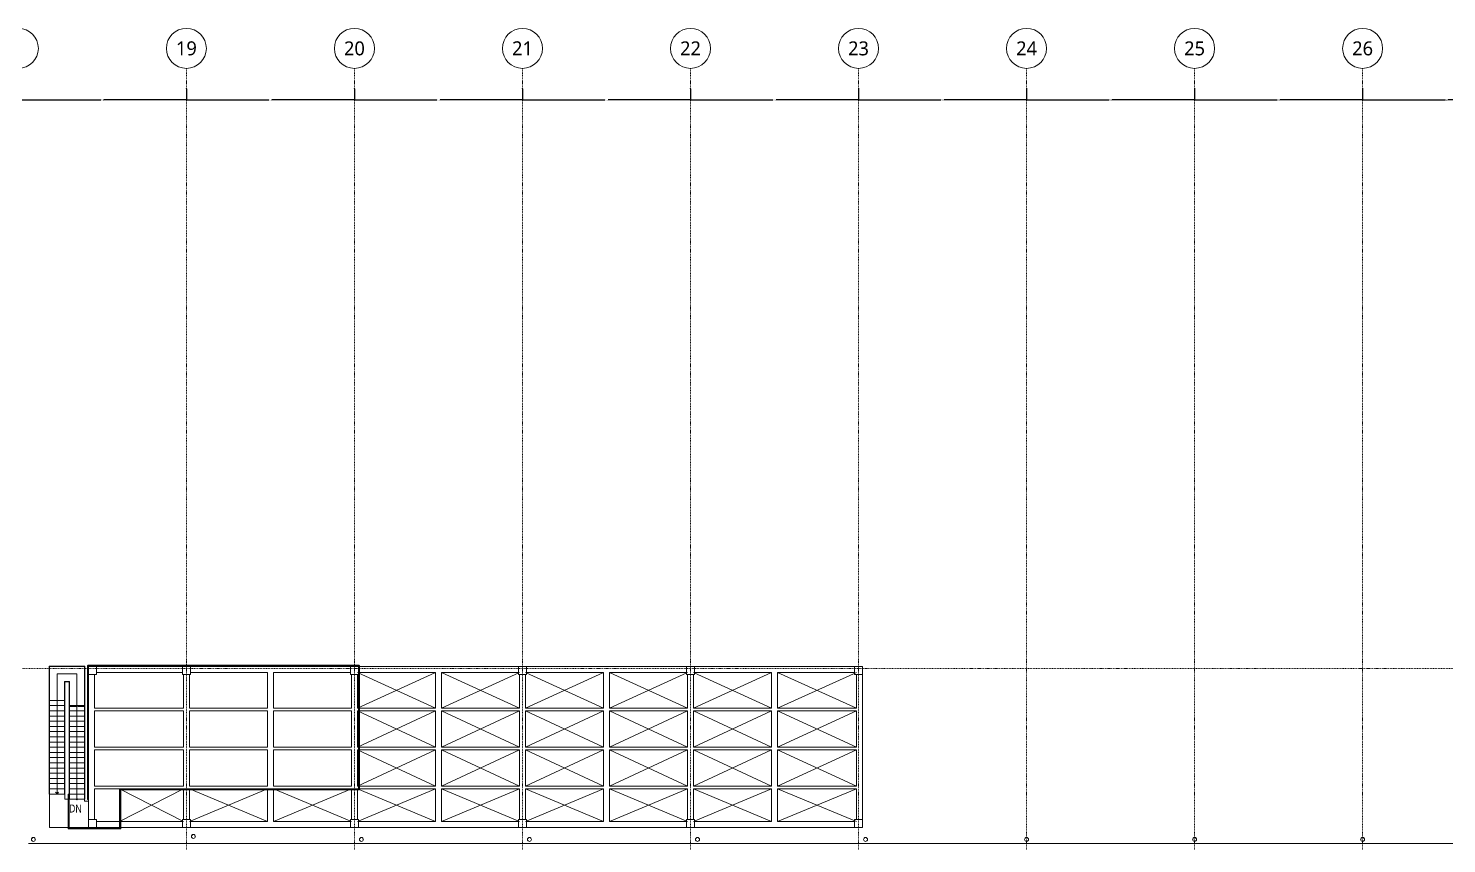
# Model space of a CAD drawing. Extents: x -32000 to 362567, y -29000 to 144214.
# Drawn here: x 151700 to 222600, y 90491 to 131250 of the extents above; entities that cross this region are included whole.
import ezdxf
from ezdxf.enums import TextEntityAlignment as Align

# ---------------------------------------------------------------- set-up
doc = ezdxf.new("R2010")
doc.units = 0
doc.header["$LTSCALE"] = 10
doc.set_wipeout_variables(frame=1)
for name, pattern in [('H12PL25$0$JJP_三點線', [0.9, 0.3, -0.15, 0, -0.15, 0, -0.15, 0, -0.15]), ('H12PL25$0$JJP_虛線(退縮線、投影線、地下室範圍、非屬本工程、圖面分區)', [0.45, 0.3, -0.15]), ('H12PL25$0$Wipeout_Contour', [1, 0, -1])]:
    doc.linetypes.add(name, pattern=pattern)
for name, color, linetype in [('H12PL25$0$A-DIM', 252, 'Continuous'), ('H12PL25$0$A-OBJE-2D', 252, 'Continuous'), ('H12PL25$0$A-OBJE-MEP', 252, 'Continuous'), ('H12PL25$0$A-RAIL', 252, 'Continuous'), ('H12PL25$0$A-STRS', 252, 'Continuous'), ('H12PL25$0$A-TEXT', 252, 'Continuous'), ('H12PL25$0$A-WALL-EX', 252, 'Continuous'), ('H12PL25$0$Hattch', 252, 'Continuous'), ('H12PL25$0$S-BEAM-SHOW', 252, 'Continuous'), ('H12PL25$0$S-COL', 252, 'Continuous'), ('H12PL25$0$S-GRID', 252, 'Continuous'), ('H12PL25$0$S-SLAB-SHOW', 252, 'Continuous')]:
    doc.layers.add(name, color=color, linetype=linetype)
doc.styles.add('H12PL25$0$dim-txt', font='isocp.shx', dxfattribs={"width": 0.7, "bigfont": 'chineset.shx'})
doc.styles.add('H12PL25$0$Standard', font='', dxfattribs={"width": 0.8})
doc.styles.get('H12PL25$0$Standard').set_extended_font_data('Microsoft JhengHei')
doc.dimstyles.new('H12PL25$0$ARCH-dim-200MM', dxfattribs={"dimscale": 200, "dimtxt": 0.3, "dimasz": 0.1, "dimexe": 0.1, "dimexo": 0.1, "dimgap": 0.05, "dimtad": 1, "dimdec": 0, "dimlfac": 10, "dimrnd": 0.5, "dimdsep": 46, "dimtxsty": 'H12PL25$0$dim-txt', "dimblk": 'H12PL25$0$_Dot', "dimcen": 2, "dimclrd": 256, "dimclre": 256, "dimclrt": 256, "dimadec": 0, "dimazin": 0, "dimtfac": 1, "dimtix": 1, "dimtmove": 2, "dimatfit": 3, "dimldrblk": 'H12PL25$0$_OBLIQUE', "dimfxl": 1, "dimtvp": 1, "dimtolj": 1, "dimarcsym": 0})

# ---------------------------------------------------------------- blocks, each defined once
blk = doc.blocks.new('*D116')
at = {"layer": 'DEFPOINTS', "color": 0, "linetype": 'Continuous', "transparency": 16777216}
for p in [(151200, 128250), (159600, 128250), (159600, 127670)]:
    blk.add_point(p, dxfattribs=at)
at = {"layer": 'H12PL25$0$A-DIM', "linetype": 'Continuous', "lineweight": -2, "transparency": 16777216}
for p, q in [((151200, 128230), (151200, 127650)), ((151220, 127670), (155321, 127670)), ((159580, 127670), (155479, 127670)), ((159600, 128230), (159600, 127650))]:
    blk.add_line(p, q, dxfattribs=at)
at = {"layer": 'H12PL25$0$A-DIM', "linetype": 'Continuous', "lineweight": 0, "transparency": 16777216, "insert": (155400, 127670), "char_height": 60, "attachment_point": 5, "style": 'H12PL25$0$dim-txt'}
blk.add_mtext('\\A1;84000', dxfattribs=at)
blk = doc.blocks.new('H12PL25$0$_Dot')
blk = doc.blocks.new('H12PL25$0$_OBLIQUE')
at = {"color": 0, "linetype": 'ByBlock', "lineweight": -2}
blk.add_line((-0.5, -0.5), (0.5, 0.5), dxfattribs=at)
blk = doc.blocks.new('*D117')
at = {"layer": 'DEFPOINTS', "color": 0, "linetype": 'Continuous', "transparency": 16777216}
for p in [(159600, 128250), (168000, 128250), (168000, 127670)]:
    blk.add_point(p, dxfattribs=at)
at = {"layer": 'H12PL25$0$A-DIM', "linetype": 'Continuous', "lineweight": -2, "transparency": 16777216}
for p, q in [((159600, 128230), (159600, 127650)), ((159620, 127670), (163721, 127670)), ((167980, 127670), (163879, 127670)), ((168000, 128230), (168000, 127650))]:
    blk.add_line(p, q, dxfattribs=at)
at = {"layer": 'H12PL25$0$A-DIM', "linetype": 'Continuous', "lineweight": 0, "transparency": 16777216, "insert": (163800, 127670), "char_height": 60, "attachment_point": 5, "style": 'H12PL25$0$dim-txt'}
blk.add_mtext('\\A1;84000', dxfattribs=at)
blk = doc.blocks.new('*D118')
at = {"layer": 'DEFPOINTS', "color": 0, "linetype": 'Continuous', "transparency": 16777216}
for p in [(168000, 128250), (176400, 128250), (176400, 127670)]:
    blk.add_point(p, dxfattribs=at)
at = {"layer": 'H12PL25$0$A-DIM', "linetype": 'Continuous', "lineweight": -2, "transparency": 16777216}
for p, q in [((168000, 128230), (168000, 127650)), ((168020, 127670), (172121, 127670)), ((176380, 127670), (172279, 127670)), ((176400, 128230), (176400, 127650))]:
    blk.add_line(p, q, dxfattribs=at)
at = {"layer": 'H12PL25$0$A-DIM', "linetype": 'Continuous', "lineweight": 0, "transparency": 16777216, "insert": (172200, 127670), "char_height": 60, "attachment_point": 5, "style": 'H12PL25$0$dim-txt'}
blk.add_mtext('\\A1;84000', dxfattribs=at)
blk = doc.blocks.new('*D119')
at = {"layer": 'DEFPOINTS', "color": 0, "linetype": 'Continuous', "transparency": 16777216}
for p in [(176400, 128250), (184800, 128250), (184800, 127670)]:
    blk.add_point(p, dxfattribs=at)
at = {"layer": 'H12PL25$0$A-DIM', "linetype": 'Continuous', "lineweight": -2, "transparency": 16777216}
for p, q in [((176400, 128230), (176400, 127650)), ((176420, 127670), (180521, 127670)), ((184780, 127670), (180679, 127670)), ((184800, 128230), (184800, 127650))]:
    blk.add_line(p, q, dxfattribs=at)
at = {"layer": 'H12PL25$0$A-DIM', "linetype": 'Continuous', "lineweight": 0, "transparency": 16777216, "insert": (180600, 127670), "char_height": 60, "attachment_point": 5, "style": 'H12PL25$0$dim-txt'}
blk.add_mtext('\\A1;84000', dxfattribs=at)
blk = doc.blocks.new('*D120')
at = {"layer": 'DEFPOINTS', "color": 0, "linetype": 'Continuous', "transparency": 16777216}
for p in [(184800, 128250), (193200, 128250), (193200, 127670)]:
    blk.add_point(p, dxfattribs=at)
at = {"layer": 'H12PL25$0$A-DIM', "linetype": 'Continuous', "lineweight": -2, "transparency": 16777216}
for p, q in [((184800, 128230), (184800, 127650)), ((184820, 127670), (188921, 127670)), ((193180, 127670), (189079, 127670)), ((193200, 128230), (193200, 127650))]:
    blk.add_line(p, q, dxfattribs=at)
at = {"layer": 'H12PL25$0$A-DIM', "linetype": 'Continuous', "lineweight": 0, "transparency": 16777216, "insert": (189000, 127670), "char_height": 60, "attachment_point": 5, "style": 'H12PL25$0$dim-txt'}
blk.add_mtext('\\A1;84000', dxfattribs=at)
blk = doc.blocks.new('*D121')
at = {"layer": 'DEFPOINTS', "color": 0, "linetype": 'Continuous', "transparency": 16777216}
for p in [(193200, 128250), (201600, 128250), (201600, 127670)]:
    blk.add_point(p, dxfattribs=at)
at = {"layer": 'H12PL25$0$A-DIM', "linetype": 'Continuous', "lineweight": -2, "transparency": 16777216}
for p, q in [((193200, 128230), (193200, 127650)), ((193220, 127670), (197321, 127670)), ((201580, 127670), (197479, 127670)), ((201600, 128230), (201600, 127650))]:
    blk.add_line(p, q, dxfattribs=at)
at = {"layer": 'H12PL25$0$A-DIM', "linetype": 'Continuous', "lineweight": 0, "transparency": 16777216, "insert": (197400, 127670), "char_height": 60, "attachment_point": 5, "style": 'H12PL25$0$dim-txt'}
blk.add_mtext('\\A1;84000', dxfattribs=at)
blk = doc.blocks.new('*D122')
at = {"layer": 'DEFPOINTS', "color": 0, "linetype": 'Continuous', "transparency": 16777216}
for p in [(201600, 128250), (210000, 128250), (210000, 127670)]:
    blk.add_point(p, dxfattribs=at)
at = {"layer": 'H12PL25$0$A-DIM', "linetype": 'Continuous', "lineweight": -2, "transparency": 16777216}
for p, q in [((201600, 128230), (201600, 127650)), ((201620, 127670), (205721, 127670)), ((209980, 127670), (205879, 127670)), ((210000, 128230), (210000, 127650))]:
    blk.add_line(p, q, dxfattribs=at)
at = {"layer": 'H12PL25$0$A-DIM', "linetype": 'Continuous', "lineweight": 0, "transparency": 16777216, "insert": (205800, 127670), "char_height": 60, "attachment_point": 5, "style": 'H12PL25$0$dim-txt'}
blk.add_mtext('\\A1;84000', dxfattribs=at)
blk = doc.blocks.new('*D123')
at = {"layer": 'DEFPOINTS', "color": 0, "linetype": 'Continuous', "transparency": 16777216}
for p in [(210000, 128250), (218400, 128250), (218400, 127670)]:
    blk.add_point(p, dxfattribs=at)
at = {"layer": 'H12PL25$0$A-DIM', "linetype": 'Continuous', "lineweight": -2, "transparency": 16777216}
for p, q in [((210000, 128230), (210000, 127650)), ((210020, 127670), (214121, 127670)), ((218380, 127670), (214279, 127670)), ((218400, 128230), (218400, 127650))]:
    blk.add_line(p, q, dxfattribs=at)
at = {"layer": 'H12PL25$0$A-DIM', "linetype": 'Continuous', "lineweight": 0, "transparency": 16777216, "insert": (214200, 127670), "char_height": 60, "attachment_point": 5, "style": 'H12PL25$0$dim-txt'}
blk.add_mtext('\\A1;84000', dxfattribs=at)
blk = doc.blocks.new('*D124')
at = {"layer": 'DEFPOINTS', "color": 0, "linetype": 'Continuous', "transparency": 16777216}
for p in [(218400, 128250), (226800, 128250), (226800, 127670)]:
    blk.add_point(p, dxfattribs=at)
at = {"layer": 'H12PL25$0$A-DIM', "linetype": 'Continuous', "lineweight": -2, "transparency": 16777216}
for p, q in [((218400, 128230), (218400, 127650)), ((218420, 127670), (222521, 127670)), ((226780, 127670), (222679, 127670)), ((226800, 128230), (226800, 127650))]:
    blk.add_line(p, q, dxfattribs=at)
at = {"layer": 'H12PL25$0$A-DIM', "linetype": 'Continuous', "lineweight": 0, "transparency": 16777216, "insert": (222600, 127670), "char_height": 60, "attachment_point": 5, "style": 'H12PL25$0$dim-txt'}
blk.add_mtext('\\A1;84000', dxfattribs=at)
blk = doc.blocks.new('H12PL25')
at = {"layer": 'H12PL25$0$A-OBJE-2D', "lineweight": 0}
for p, q in [((168150, 97262.5), (172050, 99050)), ((172050, 97262.5), (168150, 99050)), ((172350, 97262.5), (176250, 99050)), ((176250, 97262.5), (172350, 99050)), ((176550, 97262.5), (180450, 99050)), ((180450, 97262.5), (176550, 99050)), ((180750, 97262.5), (184650, 99050)), ((184650, 97262.5), (180750, 99050)), ((184950, 97262.5), (188850, 99050)), ((188850, 97262.5), (184950, 99050)), ((189150, 97262.5), (193100, 99050)), ((193100, 97262.5), (189150, 99050)), ((168150, 95312.5), (172050, 97137.5)), ((172050, 95312.5), (168150, 97137.5)), ((172350, 95312.5), (176250, 97137.5)), ((176250, 95312.5), (172350, 97137.5)), ((176550, 95312.5), (180450, 97137.5)), ((180450, 95312.5), (176550, 97137.5)), ((180750, 95312.5), (184650, 97137.5)), ((184650, 95312.5), (180750, 97137.5)), ((184950, 95312.5), (188850, 97137.5)), ((188850, 95312.5), (184950, 97137.5)), ((189150, 95312.5), (193100, 97137.5)), ((193100, 95312.5), (189150, 97137.5)), ((168150, 93362.5), (172050, 95187.5)), ((172050, 93362.5), (168150, 95187.5)), ((172350, 93362.5), (176250, 95187.5)), ((176250, 93362.5), (172350, 95187.5)), ((176550, 93362.5), (180450, 95187.5)), ((180450, 93362.5), (176550, 95187.5)), ((180750, 93362.5), (184650, 95187.5)), ((184650, 93362.5), (180750, 95187.5)), ((184950, 93362.5), (188850, 95187.5)), ((188850, 93362.5), (184950, 95187.5)), ((189150, 93362.5), (193100, 95187.5)), ((193100, 93362.5), (189150, 95187.5)), ((156260, 91600), (159450, 93237.5)), ((159450, 91600), (156260, 93237.5)), ((159750, 91600), (163650, 93237.5)), ((163650, 91600), (159750, 93237.5)), ((163950, 91600), (167850, 93237.5)), ((167850, 91600), (163950, 93237.5)), ((168150, 91600), (172050, 93237.5)), ((172050, 91600), (168150, 93237.5)), ((172350, 91600), (176250, 93237.5)), ((176250, 91600), (172350, 93237.5)), ((176550, 91600), (180450, 93237.5)), ((180450, 91600), (176550, 93237.5)), ((180750, 91600), (184650, 93237.5)), ((184650, 91600), (180750, 93237.5)), ((184950, 91600), (188850, 93237.5)), ((188850, 91600), (184950, 93237.5)), ((189150, 91600), (193100, 93237.5)), ((193100, 91600), (189150, 93237.5))]:
    blk.add_line(p, q, dxfattribs=at)
at = {"layer": 'H12PL25$0$A-OBJE-MEP', "lineweight": 0, "flags": 128}
for points in [[(152045, 90700, 1), (151855, 90700, 1)], [(160045, 90850, 1), (159855, 90850, 1)], [(168445, 90700, 1), (168255, 90700, 1)], [(176845, 90700, 1), (176655, 90700, 1)], [(185245, 90700, 1), (185055, 90700, 1)], [(193645, 90700, 1), (193455, 90700, 1)], [(201695, 90700, 1), (201505, 90700, 1)], [(210095, 90700, 1), (209905, 90700, 1)], [(218495, 90700, 1), (218305, 90700, 1)]]:
    blk.add_lwpolyline(points, format="xyb", close=True, dxfattribs=at)
at = {"layer": 'H12PL25$0$A-OBJE-MEP', "lineweight": 0}
for centre in [(151950, 90700), (159950, 90850), (168350, 90700), (176750, 90700), (185150, 90700), (193550, 90700), (201600, 90700), (210000, 90700), (218400, 90700)]:
    blk.add_circle(centre, 100, dxfattribs=at)
at = {"layer": 'H12PL25$0$A-RAIL', "lineweight": 0}
for p, q in [((154757, 99390), (154723, 99390)), ((154740, 99407), (154740, 99373)), ((155657, 99390), (155623, 99390)), ((155640, 99407), (155640, 99373)), ((156557, 99390), (156523, 99390)), ((156540, 99407), (156540, 99373)), ((157457, 99390), (157423, 99390)), ((157440, 99407), (157440, 99373)), ((158357, 99390), (158323, 99390)), ((158340, 99407), (158340, 99373)), ((159257, 99390), (159223, 99390)), ((159240, 99407), (159240, 99373)), ((160157, 99390), (160123, 99390)), ((160140, 99407), (160140, 99373)), ((161057, 99390), (161023, 99390)), ((161040, 99407), (161040, 99373)), ((161957, 99390), (161923, 99390)), ((161940, 99407), (161940, 99373)), ((162857, 99390), (162823, 99390)), ((162840, 99407), (162840, 99373)), ((163757, 99390), (163723, 99390)), ((163740, 99407), (163740, 99373)), ((164657, 99390), (164623, 99390)), ((164640, 99407), (164640, 99373)), ((165557, 99390), (165523, 99390)), ((165540, 99407), (165540, 99373)), ((166457, 99390), (166423, 99390)), ((166440, 99407), (166440, 99373)), ((167357, 99390), (167323, 99390)), ((167340, 99407), (167340, 99373)), ((154653, 98552.5), (154687, 98552.5)), ((154670, 98569.5), (154670, 98535.5)), ((168257, 98597.5), (168223, 98597.5)), ((168240, 98580.5), (168240, 98614.5)), ((154653, 97715), (154687, 97715)), ((154670, 97732), (154670, 97698)), ((168257, 97697.5), (168223, 97697.5)), ((168240, 97680.5), (168240, 97714.5)), ((154653, 96877.5), (154687, 96877.5)), ((154670, 96894.5), (154670, 96860.5)), ((168257, 96797.5), (168223, 96797.5)), ((168240, 96780.5), (168240, 96814.5)), ((154653, 96040), (154687, 96040)), ((154670, 96057), (154670, 96023)), ((168257, 95897.5), (168223, 95897.5)), ((168240, 95880.5), (168240, 95914.5)), ((154653, 95202.5), (154687, 95202.5)), ((154670, 95219.5), (154670, 95185.5)), ((168240, 94980.5), (168240, 95014.5)), ((154653, 94365), (154687, 94365)), ((154670, 94382), (154670, 94348)), ((168257, 94997.5), (168223, 94997.5)), ((168257, 94097.5), (168223, 94097.5)), ((168240, 94080.5), (168240, 94114.5)), ((154653, 93527.5), (154687, 93527.5)), ((154670, 93544.5), (154670, 93510.5)), ((156321.35, 93197.5), (156278.65, 93197.5)), ((156278.65, 93197.5), (156278.65, 91281.35)), ((156320, 93187.5), (156280, 93187.5)), ((156280, 93187.5), (156280, 91280)), ((156317, 93060), (156283, 93060)), ((156300, 93043), (156300, 93077)), ((156320, 91240), (156320, 93187.5)), ((156321.35, 91238.65), (156321.35, 93197.5)), ((156557, 93197.5), (156523, 93197.5)), ((156540, 93214.5), (156540, 93180.5)), ((157457, 93197.5), (157423, 93197.5)), ((157440, 93214.5), (157440, 93180.5)), ((158357, 93197.5), (158323, 93197.5)), ((158340, 93214.5), (158340, 93180.5)), ((159257, 93197.5), (159223, 93197.5)), ((159240, 93214.5), (159240, 93180.5)), ((160157, 93197.5), (160123, 93197.5)), ((160140, 93214.5), (160140, 93180.5)), ((161057, 93197.5), (161023, 93197.5)), ((161040, 93214.5), (161040, 93180.5)), ((161957, 93197.5), (161923, 93197.5)), ((161940, 93214.5), (161940, 93180.5)), ((162857, 93197.5), (162823, 93197.5)), ((162840, 93214.5), (162840, 93180.5)), ((163757, 93197.5), (163723, 93197.5)), ((163740, 93214.5), (163740, 93180.5)), ((164657, 93197.5), (164623, 93197.5)), ((164640, 93214.5), (164640, 93180.5)), ((165557, 93197.5), (165523, 93197.5)), ((165540, 93214.5), (165540, 93180.5)), ((166457, 93197.5), (166423, 93197.5)), ((166440, 93214.5), (166440, 93180.5)), ((167357, 93197.5), (167323, 93197.5)), ((167340, 93214.5), (167340, 93180.5)), ((156300, 92143), (156300, 92177)), ((156317, 92160), (156283, 92160)), ((154587, 91260), (154621, 91260)), ((154604, 91243), (154604, 91277)), ((155487, 91260), (155521, 91260)), ((155504, 91243), (155504, 91277))]:
    blk.add_line(p, q, dxfattribs=at)
at = {"layer": 'H12PL25$0$A-RAIL', "lineweight": 0, "flags": 128}
for points in [[(154648.65, 92690), (154691.35, 92690), (154691.35, 99390), (154648.65, 99390)], [(154650, 92700), (154690, 92700), (154690, 99380), (154650, 99380)], [(154670, 99411.35), (154670, 99368.65), (168240, 99368.65), (168240, 99411.35)], [(154680, 99410), (154680, 99370), (168230, 99370), (168230, 99410)], [(168261.35, 99390), (168218.65, 99390), (168218.65, 93197.5), (168261.35, 93197.5)], [(168260, 99380), (168220, 99380), (168220, 93207.5), (168260, 93207.5)], [(156300, 93218.85), (156300, 93176.15), (168240, 93176.15), (168240, 93218.85)], [(156310, 93217.5), (156310, 93177.5), (168230, 93177.5), (168230, 93217.5)]]:
    blk.add_lwpolyline(points, close=True, dxfattribs=at)
at = {"layer": 'H12PL25$0$A-STRS', "lineweight": 0}
for p, q in [((154518, 99366), (152748, 99366)), ((152748, 99366), (152748, 97650)), ((152764, 97650), (152764, 99350)), ((152764, 99350), (154502, 99350)), ((154502, 99350), (152764, 99350)), ((152764, 99350), (152764, 97650)), ((154502, 99350), (152764, 99350)), ((152764, 99350), (152764, 97650)), ((154502, 99350), (154502, 97390)), ((154502, 97390), (154502, 99350)), ((154502, 97390), (154502, 99350)), ((154518, 97390), (154518, 99366)), ((153139, 97650), (153139, 98975)), ((153139, 98975), (154127, 98975)), ((153752, 98600), (153514, 98600)), ((153514, 98600), (153514, 97650)), ((153514, 97650), (153514, 98600)), ((153514, 98600), (153752, 98600)), ((153514, 97650), (153514, 98600)), ((153514, 98600), (153752, 98600)), ((153530, 97650), (153530, 98584)), ((153530, 98584), (153736, 98584)), ((153736, 98584), (153736, 97390)), ((153752, 97390), (153752, 98600)), ((153752, 98600), (153752, 97390)), ((153752, 98600), (153752, 97390)), ((154127, 98975), (154127, 97390)), ((152764, 97650), (152748, 97650)), ((152748, 97650), (152764, 97650)), ((152764, 97650), (153514, 97650)), ((152764, 97650), (153514, 97650)), ((153514, 97650), (152764, 97650)), ((152764, 97650), (152764, 97390)), ((152764, 97650), (153514, 97650)), ((152764, 97390), (153514, 97390)), ((153514, 97390), (152764, 97390)), ((152764, 97390), (152764, 97130)), ((152764, 97390), (153514, 97390)), ((153530, 97650), (153514, 97650)), ((153514, 97650), (153530, 97650)), ((153514, 97390), (153514, 97650)), ((153514, 97130), (153514, 97390)), ((153736, 97390), (153752, 97390)), ((153752, 97390), (153736, 97390)), ((154502, 97390), (153752, 97390)), ((154502, 97390), (153752, 97390)), ((153752, 97390), (154502, 97390)), ((154502, 97390), (153752, 97390)), ((153752, 97390), (153752, 97130)), ((154127, 97390), (154127, 92970)), ((154502, 97390), (154518, 97390)), ((154502, 97390), (154502, 92710)), ((154518, 97390), (154502, 97390)), ((154502, 92710), (154502, 97390)), ((154502, 97130), (154502, 97390)), ((154518, 92710), (154518, 97390)), ((152764, 97130), (153514, 97130)), ((153514, 97130), (152764, 97130)), ((152764, 97130), (152764, 96870)), ((152764, 97130), (153514, 97130)), ((152764, 96870), (153514, 96870)), ((153514, 96870), (152764, 96870)), ((152764, 96870), (152764, 96610)), ((152764, 96870), (153514, 96870)), ((152764, 96610), (153514, 96610)), ((153514, 96610), (152764, 96610)), ((152764, 96610), (152764, 96350)), ((152764, 96610), (153514, 96610)), ((153514, 96870), (153514, 97130)), ((153514, 96610), (153514, 96870)), ((153514, 96350), (153514, 96610)), ((154502, 97130), (153752, 97130)), ((153752, 97130), (154502, 97130)), ((154502, 97130), (153752, 97130)), ((153752, 97130), (153752, 96870)), ((154502, 96870), (153752, 96870)), ((153752, 96870), (154502, 96870)), ((154502, 96870), (153752, 96870)), ((153752, 96870), (153752, 96610)), ((154502, 96610), (153752, 96610)), ((153752, 96610), (154502, 96610)), ((154502, 96610), (153752, 96610)), ((153752, 96610), (153752, 96350)), ((154502, 96870), (154502, 97130)), ((154502, 96610), (154502, 96870)), ((154502, 96350), (154502, 96610)), ((152764, 96350), (153514, 96350)), ((153514, 96350), (152764, 96350)), ((152764, 96350), (152764, 96090)), ((152764, 96350), (153514, 96350)), ((152764, 96090), (153514, 96090)), ((153514, 96090), (152764, 96090)), ((152764, 96090), (152764, 95830)), ((152764, 96090), (153514, 96090)), ((152764, 95830), (153514, 95830)), ((153514, 95830), (152764, 95830)), ((152764, 95830), (152764, 95570)), ((152764, 95830), (153514, 95830)), ((153514, 96090), (153514, 96350)), ((153514, 95830), (153514, 96090)), ((153514, 95570), (153514, 95830)), ((154502, 96350), (153752, 96350)), ((153752, 96350), (154502, 96350)), ((154502, 96350), (153752, 96350)), ((153752, 96350), (153752, 96090)), ((154502, 96090), (153752, 96090)), ((153752, 96090), (154502, 96090)), ((154502, 96090), (153752, 96090)), ((153752, 96090), (153752, 95830)), ((154502, 95830), (153752, 95830)), ((153752, 95830), (154502, 95830)), ((154502, 95830), (153752, 95830)), ((153752, 95830), (153752, 95570)), ((154502, 96090), (154502, 96350)), ((154502, 95830), (154502, 96090)), ((154502, 95570), (154502, 95830)), ((152764, 95570), (153514, 95570)), ((153514, 95570), (152764, 95570)), ((152764, 95570), (152764, 95310)), ((152764, 95570), (153514, 95570)), ((152764, 95310), (153514, 95310)), ((153514, 95310), (152764, 95310)), ((152764, 95310), (152764, 95050)), ((152764, 95310), (153514, 95310)), ((152764, 95050), (153514, 95050)), ((153514, 95050), (152764, 95050)), ((152764, 95050), (152764, 94790)), ((152764, 95050), (153514, 95050)), ((153514, 95310), (153514, 95570)), ((153514, 95050), (153514, 95310)), ((153514, 94790), (153514, 95050)), ((154502, 95570), (153752, 95570)), ((153752, 95570), (154502, 95570)), ((154502, 95570), (153752, 95570)), ((153752, 95570), (153752, 95310)), ((154502, 95310), (153752, 95310)), ((153752, 95310), (154502, 95310)), ((154502, 95310), (153752, 95310)), ((153752, 95310), (153752, 95050)), ((154502, 95050), (153752, 95050)), ((153752, 95050), (154502, 95050)), ((154502, 95050), (153752, 95050)), ((153752, 95050), (153752, 94790)), ((154502, 95310), (154502, 95570)), ((154502, 95050), (154502, 95310)), ((154502, 94790), (154502, 95050)), ((152764, 94790), (153514, 94790)), ((153514, 94790), (152764, 94790)), ((152764, 94790), (152764, 94530)), ((152764, 94790), (153514, 94790)), ((152764, 94530), (153514, 94530)), ((153514, 94530), (152764, 94530)), ((152764, 94530), (152764, 94270)), ((152764, 94530), (153514, 94530)), ((153514, 94530), (153514, 94790)), ((153514, 94270), (153514, 94530)), ((154502, 94790), (153752, 94790)), ((153752, 94790), (154502, 94790)), ((154502, 94790), (153752, 94790)), ((153752, 94790), (153752, 94530)), ((154502, 94530), (153752, 94530)), ((153752, 94530), (154502, 94530)), ((154502, 94530), (153752, 94530)), ((153752, 94530), (153752, 94270)), ((154502, 94530), (154502, 94790)), ((154502, 94270), (154502, 94530)), ((152764, 94270), (153514, 94270)), ((153514, 94270), (152764, 94270)), ((152764, 94270), (152764, 94010)), ((152764, 94270), (153514, 94270)), ((152764, 94010), (153514, 94010)), ((153514, 94010), (152764, 94010)), ((152764, 94010), (152764, 93750)), ((152764, 94010), (153514, 94010)), ((152764, 93750), (153514, 93750)), ((153514, 93750), (152764, 93750)), ((152764, 93750), (152764, 93490)), ((152764, 93750), (153514, 93750)), ((153514, 94010), (153514, 94270)), ((153514, 93750), (153514, 94010)), ((153514, 93490), (153514, 93750)), ((154502, 94270), (153752, 94270)), ((153752, 94270), (154502, 94270)), ((154502, 94270), (153752, 94270)), ((153752, 94270), (153752, 94010)), ((154502, 94010), (153752, 94010)), ((153752, 94010), (154502, 94010)), ((154502, 94010), (153752, 94010)), ((153752, 94010), (153752, 93750)), ((154502, 93750), (153752, 93750)), ((153752, 93750), (154502, 93750)), ((154502, 93750), (153752, 93750)), ((153752, 93750), (153752, 93490)), ((154502, 94010), (154502, 94270)), ((154502, 93750), (154502, 94010)), ((154502, 93490), (154502, 93750)), ((152764, 93490), (153514, 93490)), ((153514, 93490), (152764, 93490)), ((152764, 93490), (153514, 93490)), ((154502, 93490), (153752, 93490)), ((153752, 93490), (154502, 93490)), ((154502, 93490), (153752, 93490)), ((154127, 92970), (154127, 92710)), ((154502, 93230), (154502, 93490)), ((154502, 92970), (154502, 93230)), ((154502, 92710), (154502, 92970)), ((154502, 92710), (154518, 92710))]:
    blk.add_line(p, q, dxfattribs=at)
at = {"layer": 'H12PL25$0$A-STRS', "linetype": 'H12PL25$0$JJP_虛線(退縮線、投影線、地下室範圍、非屬本工程、圖面分區)', "lineweight": 0}
blk.add_line((154502, 97340), (153752, 97340), dxfattribs=at)
at = {"layer": 'H12PL25$0$A-STRS', "lineweight": 0, "flags": 128}
blk.add_lwpolyline([(154152, 92710, 1), (154102, 92710, 1)], format="xyb", close=True, dxfattribs=at)
at = {"layer": 'H12PL25$0$A-WALL-EX', "lineweight": 0, "flags": 128}
for points in [[(237400, 90500), (151700, 90500)], [(151700, 90500), (237360, 90500)], [(151700, 90500), (243600, 90500)], [(151700, 90500), (243600, 90500)]]:
    blk.add_lwpolyline(points, dxfattribs=at)
at = {"layer": 'H12PL25$0$S-BEAM-SHOW', "lineweight": 0, "flags": 128}
for points in [[(155110, 99350), (159400, 99350)], [(155110, 99050), (155110, 99350)], [(159400, 99350), (159400, 99050)], [(159800, 99350), (167800, 99350)], [(159800, 99050), (159800, 99350)], [(167800, 99350), (167800, 99050)], [(168200, 99350), (176200, 99350)], [(168200, 99050), (168200, 99350)], [(176200, 99350), (176200, 99050)], [(176600, 99350), (184600, 99350)], [(176600, 99050), (176600, 99350)], [(184600, 99350), (184600, 99050)], [(185000, 99350), (193000, 99350)], [(185000, 99050), (185000, 99350)], [(193000, 99350), (193000, 99050)], [(154710, 98950), (155010, 98950)], [(154710, 98950), (154710, 91700)], [(155010, 98950), (155010, 97262.5)], [(155110, 99050), (159400, 99050)], [(159450, 98950), (159750, 98950)], [(159450, 98950), (159450, 97262.5)], [(159750, 98950), (159750, 97262.5)], [(159800, 99050), (163650, 99050)], [(163650, 99050), (163650, 97262.5)], [(163950, 99050), (167800, 99050)], [(163950, 99050), (163950, 97262.5)], [(167850, 98950), (168150, 98950)], [(167850, 98950), (167850, 97262.5)], [(168150, 98950), (168150, 97262.5)], [(168200, 99050), (172050, 99050)], [(172050, 99050), (172050, 97262.5)], [(172350, 99050), (176200, 99050)], [(172350, 99050), (172350, 97262.5)], [(176250, 98950), (176550, 98950)], [(176250, 98950), (176250, 97262.5)], [(176550, 98950), (176550, 97262.5)], [(176600, 99050), (180450, 99050)], [(180450, 99050), (180450, 97262.5)], [(180750, 99050), (184600, 99050)], [(180750, 99050), (180750, 97262.5)], [(184650, 98950), (184950, 98950)], [(184650, 98950), (184650, 97262.5)], [(184950, 98950), (184950, 97262.5)], [(185000, 99050), (188850, 99050)], [(188850, 99050), (188850, 97262.5)], [(189150, 99050), (193000, 99050)], [(189150, 99050), (189150, 97262.5)], [(193100, 98950), (193400, 98950)], [(193100, 98950), (193100, 97262.5)], [(193400, 98950), (193400, 91700)], [(155010, 97262.5), (159450, 97262.5)], [(155010, 97137.5), (155010, 95312.5)], [(155010, 97137.5), (159450, 97137.5)], [(159450, 97137.5), (159450, 95312.5)], [(159750, 97262.5), (163650, 97262.5)], [(159750, 97137.5), (159750, 95312.5)], [(159750, 97137.5), (163650, 97137.5)], [(163650, 97137.5), (163650, 95312.5)], [(163950, 97262.5), (167850, 97262.5)], [(163950, 97137.5), (163950, 95312.5)], [(163950, 97137.5), (167850, 97137.5)], [(167850, 97137.5), (167850, 95312.5)], [(168150, 97262.5), (172050, 97262.5)], [(168150, 97137.5), (168150, 95312.5)], [(168150, 97137.5), (172050, 97137.5)], [(172050, 97137.5), (172050, 95312.5)], [(172350, 97262.5), (176250, 97262.5)], [(172350, 97137.5), (172350, 95312.5)], [(172350, 97137.5), (176250, 97137.5)], [(176250, 97137.5), (176250, 95312.5)], [(176550, 97262.5), (180450, 97262.5)], [(176550, 97137.5), (176550, 95312.5)], [(176550, 97137.5), (180450, 97137.5)], [(180450, 97137.5), (180450, 95312.5)], [(180750, 97262.5), (184650, 97262.5)], [(180750, 97137.5), (184650, 97137.5)], [(180750, 97137.5), (180750, 95312.5)], [(184650, 97137.5), (184650, 95312.5)], [(184950, 97262.5), (188850, 97262.5)], [(184950, 97137.5), (184950, 95312.5)], [(184950, 97137.5), (188850, 97137.5)], [(188850, 97137.5), (188850, 95312.5)], [(189150, 97262.5), (193100, 97262.5)], [(189150, 97137.5), (193100, 97137.5)], [(189150, 97137.5), (189150, 95312.5)], [(193100, 97137.5), (193100, 95312.5)], [(155010, 95312.5), (159450, 95312.5)], [(155010, 95187.5), (155010, 93362.5)], [(155010, 95187.5), (159450, 95187.5)], [(159450, 95187.5), (159450, 93362.5)], [(159750, 95312.5), (163650, 95312.5)], [(159750, 95187.5), (159750, 93362.5)], [(159750, 95187.5), (163650, 95187.5)], [(163650, 95187.5), (163650, 93362.5)], [(163950, 95312.5), (167850, 95312.5)], [(163950, 95187.5), (163950, 93362.5)], [(163950, 95187.5), (167850, 95187.5)], [(167850, 95187.5), (167850, 93362.5)], [(168150, 95312.5), (172050, 95312.5)], [(168150, 95187.5), (168150, 93362.5)], [(168150, 95187.5), (172050, 95187.5)], [(172050, 95187.5), (172050, 93362.5)], [(172350, 95312.5), (176250, 95312.5)], [(172350, 95187.5), (172350, 93362.5)], [(172350, 95187.5), (176250, 95187.5)], [(176250, 95187.5), (176250, 93362.5)], [(176550, 95312.5), (180450, 95312.5)], [(176550, 95187.5), (176550, 93362.5)], [(176550, 95187.5), (180450, 95187.5)], [(180450, 95187.5), (180450, 93362.5)], [(180750, 95312.5), (184650, 95312.5)], [(180750, 95187.5), (184650, 95187.5)], [(180750, 95187.5), (180750, 93362.5)], [(184650, 95187.5), (184650, 93362.5)], [(184950, 95312.5), (188850, 95312.5)], [(184950, 95187.5), (184950, 93362.5)], [(184950, 95187.5), (188850, 95187.5)], [(188850, 95187.5), (188850, 93362.5)], [(189150, 95312.5), (193100, 95312.5)], [(189150, 95187.5), (193100, 95187.5)], [(189150, 95187.5), (189150, 93362.5)], [(193100, 95187.5), (193100, 93362.5)], [(155010, 93362.5), (159450, 93362.5)], [(155010, 93237.5), (155010, 91700)], [(155010, 93237.5), (159450, 93237.5)], [(159450, 93237.5), (159450, 91700)], [(159750, 93362.5), (163650, 93362.5)], [(159750, 93237.5), (159750, 91700)], [(159750, 93237.5), (163650, 93237.5)], [(163650, 93237.5), (163650, 91600)], [(163950, 93362.5), (167850, 93362.5)], [(163950, 93237.5), (163950, 91600)], [(163950, 93237.5), (167850, 93237.5)], [(167850, 93237.5), (167850, 91700)], [(168150, 93362.5), (172050, 93362.5)], [(168150, 93237.5), (168150, 91700)], [(168150, 93237.5), (172050, 93237.5)], [(172050, 93237.5), (172050, 91600)], [(172350, 93362.5), (176250, 93362.5)], [(172350, 93237.5), (172350, 91600)], [(172350, 93237.5), (176250, 93237.5)], [(176250, 93237.5), (176250, 91700)], [(176550, 93362.5), (180450, 93362.5)], [(176550, 93237.5), (176550, 91700)], [(176550, 93237.5), (180450, 93237.5)], [(180450, 93237.5), (180450, 91600)], [(180750, 93362.5), (184650, 93362.5)], [(180750, 93237.5), (184650, 93237.5)], [(180750, 93237.5), (180750, 91600)], [(184650, 93237.5), (184650, 91700)], [(184950, 93362.5), (188850, 93362.5)], [(184950, 93237.5), (184950, 91700)], [(184950, 93237.5), (188850, 93237.5)], [(188850, 93237.5), (188850, 91600)], [(189150, 93362.5), (193100, 93362.5)], [(189150, 93237.5), (193100, 93237.5)], [(189150, 93237.5), (189150, 91600)], [(193100, 93237.5), (193100, 91700)], [(155010, 91700), (154710, 91700)], [(155110, 91600), (159400, 91600)], [(155110, 91300), (155110, 91600)], [(159400, 91600), (159400, 91300)], [(159750, 91700), (159450, 91700)], [(159800, 91600), (163650, 91600)], [(159800, 91300), (159800, 91600)], [(163950, 91600), (167800, 91600)], [(167800, 91600), (167800, 91300)], [(168150, 91700), (167850, 91700)], [(168200, 91600), (172050, 91600)], [(168200, 91300), (168200, 91600)], [(172350, 91600), (176200, 91600)], [(176200, 91600), (176200, 91300)], [(176550, 91700), (176250, 91700)], [(176600, 91600), (180450, 91600)], [(176600, 91300), (176600, 91600)], [(180750, 91600), (184600, 91600)], [(184600, 91600), (184600, 91300)], [(184950, 91700), (184650, 91700)], [(185000, 91600), (188850, 91600)], [(185000, 91300), (185000, 91600)], [(189150, 91600), (193000, 91600)], [(193000, 91600), (193000, 91300)], [(193400, 91700), (193100, 91700)], [(155110, 91300), (159400, 91300)], [(159800, 91300), (167800, 91300)], [(168200, 91300), (176200, 91300)], [(176600, 91300), (184600, 91300)], [(185000, 91300), (193000, 91300)]]:
    blk.add_lwpolyline(points, dxfattribs=at)
at = {"layer": 'H12PL25$0$S-COL', "lineweight": 0, "flags": 128}
for points in [[(154710, 98950), (155110, 98950), (155110, 99350), (154710, 99350)], [(159400, 98950), (159800, 98950), (159800, 99350), (159400, 99350)], [(167800, 98950), (168200, 98950), (168200, 99350), (167800, 99350)], [(176200, 98950), (176600, 98950), (176600, 99350), (176200, 99350)], [(184600, 98950), (185000, 98950), (185000, 99350), (184600, 99350)], [(193000, 98950), (193400, 98950), (193400, 99350), (193000, 99350)], [(154710, 91300), (155110, 91300), (155110, 91700), (154710, 91700)], [(159400, 91300), (159800, 91300), (159800, 91700), (159400, 91700)], [(167800, 91300), (168200, 91300), (168200, 91700), (167800, 91700)], [(176200, 91300), (176600, 91300), (176600, 91700), (176200, 91700)], [(184600, 91300), (185000, 91300), (185000, 91700), (184600, 91700)], [(193000, 91300), (193400, 91300), (193400, 91700), (193000, 91700)]]:
    blk.add_lwpolyline(points, close=True, dxfattribs=at)
at = {"layer": 'H12PL25$0$S-GRID', "linetype": 'H12PL25$0$JJP_三點線', "lineweight": 0}
for p, q in [((159600, 128250), (159600, 129250)), ((168000, 128250), (168000, 129250)), ((176400, 128250), (176400, 129250)), ((184800, 128250), (184800, 129250)), ((193200, 128250), (193200, 129250)), ((201600, 128250), (201600, 129250)), ((210000, 128250), (210000, 129250)), ((218400, 128250), (218400, 129250)), ((159600, 128250), (159600, -28000)), ((168000, 128250), (168000, -28000)), ((176400, 128250), (176400, -28000)), ((184800, 128250), (184800, -28000)), ((193200, 128250), (193200, -28000)), ((201600, 128250), (201600, -28000)), ((210000, 128250), (210000, -28000)), ((218400, 128250), (218400, -28000)), ((-29000, 99250), (289600, 99250))]:
    blk.add_line(p, q, dxfattribs=at)
at = {"layer": 'H12PL25$0$S-GRID', "lineweight": 0}
for centre in [(151200, 130250), (159600, 130250), (168000, 130250), (176400, 130250), (184800, 130250), (193200, 130250), (201600, 130250), (210000, 130250), (218400, 130250)]:
    blk.add_circle(centre, 1000, dxfattribs=at)
at = {"layer": 'H12PL25$0$S-GRID', "linetype": 'H12PL25$0$JJP_三點線', "lineweight": 0}
for p in [(159600, 128250), (159600, 128250), (168000, 128250), (168000, 128250), (176400, 128250), (176400, 128250), (184800, 128250), (184800, 128250), (193200, 128250), (193200, 128250), (201600, 128250), (201600, 128250), (210000, 128250), (210000, 128250), (218400, 128250), (218400, 128250)]:
    blk.add_point(p, dxfattribs=at)
at = {"layer": 'H12PL25$0$S-GRID', "style": 'H12PL25$0$Standard'}
for s, p in [('19', (159600, 130602.36)), ('20', (168000, 130600)), ('21', (176400, 130602.36)), ('22', (184800, 130600)), ('23', (193200, 130600)), ('24', (201600, 130600)), ('25', (210000, 130600)), ('26', (218400, 130600))]:
    blk.add_text(s, height=700, dxfattribs=at).set_placement(p, align=Align.TOP_CENTER)
at = {"layer": 'H12PL25$0$A-DIM', "linetype": 'Continuous', "lineweight": 0}
for base, p1, p2, picture, middle in [((159600, 127670), (151200, 128250), (159600, 128250), '*D116', (155400, 127670)), ((168000, 127670), (159600, 128250), (168000, 128250), '*D117', (163800, 127670)), ((176400, 127670), (168000, 128250), (176400, 128250), '*D118', (172200, 127670)), ((184800, 127670), (176400, 128250), (184800, 128250), '*D119', (180600, 127670)), ((193200, 127670), (184800, 128250), (193200, 128250), '*D120', (189000, 127670)), ((201600, 127670), (193200, 128250), (201600, 128250), '*D121', (197400, 127670)), ((210000, 127670), (201600, 128250), (210000, 128250), '*D122', (205800, 127670)), ((218400, 127670), (210000, 128250), (218400, 128250), '*D123', (214200, 127670)), ((226800, 127670), (218400, 128250), (226800, 128250), '*D124', (222600, 127670))]:
    dim = blk.add_linear_dim(base=base, p1=p1, p2=p2, dimstyle='H12PL25$0$ARCH-dim-200MM', dxfattribs=at)
    dim.commit()
    dim.dimension.update_dxf_attribs({"geometry": picture, "text_midpoint": middle, "dimtype": 128})
at = {"linetype": 'H12PL25$0$Wipeout_Contour', "lineweight": 0, "ltscale": 107396.905044}
blk.add_wipeout([(152764, 92970), (153526, 92970), (153526, 92710), (153744, 92710), (153744, 91300), (152764, 91300)], dxfattribs=at).dxf.layer = 'H12PL25$0$Hattch'
at = {"layer": 'H12PL25$0$A-RAIL', "lineweight": 0}
for p, q in [((153725.35, 92970), (153682.65, 92970)), ((153682.65, 92970), (153682.65, 91238.65)), ((153724, 92960), (153684, 92960)), ((153684, 92960), (153684, 91240)), ((153724, 91280), (153724, 92960)), ((153725.35, 91281.35), (153725.35, 92970)), ((153687, 92070), (153721, 92070)), ((153704, 92087), (153704, 92053)), ((153682.65, 91238.65), (156321.35, 91238.65)), ((153684, 91240), (156320, 91240)), ((156280, 91280), (153724, 91280)), ((156278.65, 91281.35), (153725.35, 91281.35))]:
    blk.add_line(p, q, dxfattribs=at)
at = {"layer": 'H12PL25$0$A-STRS', "lineweight": 0}
for p, q in [((152748, 97650), (152748, 92970)), ((152764, 92970), (152764, 97650)), ((152764, 97650), (152764, 92970)), ((153139, 93230), (153139, 97650)), ((153514, 97650), (153514, 92970)), ((153514, 92970), (153514, 97650)), ((153530, 92970), (153530, 97650)), ((153736, 97390), (153736, 92710)), ((153752, 92710), (153752, 97390)), ((153752, 97390), (153752, 92710)), ((152748, 92970), (152764, 92970)), ((152764, 93490), (152764, 93230)), ((152764, 93230), (153514, 93230)), ((153514, 93230), (152764, 93230)), ((152764, 93230), (152764, 92970)), ((152764, 93230), (153514, 93230)), ((152764, 92970), (153514, 92970)), ((152764, 92970), (153514, 92970)), ((153064, 93070), (153139, 92970)), ((153139, 92970), (153139, 93230)), ((153139, 92970), (153214, 93070)), ((153514, 93230), (153514, 93490)), ((153514, 92970), (153514, 93230)), ((153514, 92970), (153530, 92970)), ((153752, 93490), (153752, 93230)), ((154502, 93230), (153752, 93230)), ((153752, 93230), (154502, 93230)), ((154502, 93230), (153752, 93230)), ((153752, 93230), (153752, 92970)), ((154502, 92970), (153752, 92970)), ((153752, 92970), (154502, 92970)), ((154502, 92970), (153752, 92970)), ((153752, 92970), (153752, 92710)), ((153736, 92710), (153752, 92710)), ((153752, 92710), (154502, 92710)), ((153752, 92710), (154502, 92710))]:
    blk.add_line(p, q, dxfattribs=at)
at = {"layer": 'H12PL25$0$Hattch', "lineweight": 0, "flags": 128}
blk.add_lwpolyline([(152764, 92970), (153526, 92970), (153526, 92710), (153744, 92710), (153744, 91300), (152764, 91300)], close=True, dxfattribs=at)
at = {"layer": 'H12PL25$0$S-SLAB-SHOW', "lineweight": 0, "flags": 128}
blk.add_lwpolyline([(154710, 99350), (154710, 92610), (154510, 92610), (154510, 92710), (153744, 92710), (153744, 91300), (156260, 91300), (156260, 93237.5), (168200, 93237.5), (168200, 99350)], close=True, dxfattribs=at)
at = {"layer": 'H12PL25$0$A-TEXT', "linetype": 'Continuous', "lineweight": 0, "insert": (153744, 92247.84), "char_height": 400, "attachment_point": 4, "style": 'H12PL25$0$Standard'}
blk.add_mtext('\\A1;DN', dxfattribs=at)

msp = doc.modelspace()

# ---------------------------------------------------------------- block references
msp.add_blockref('H12PL25', (0, 0))

doc.saveas('drawing.dxf')
